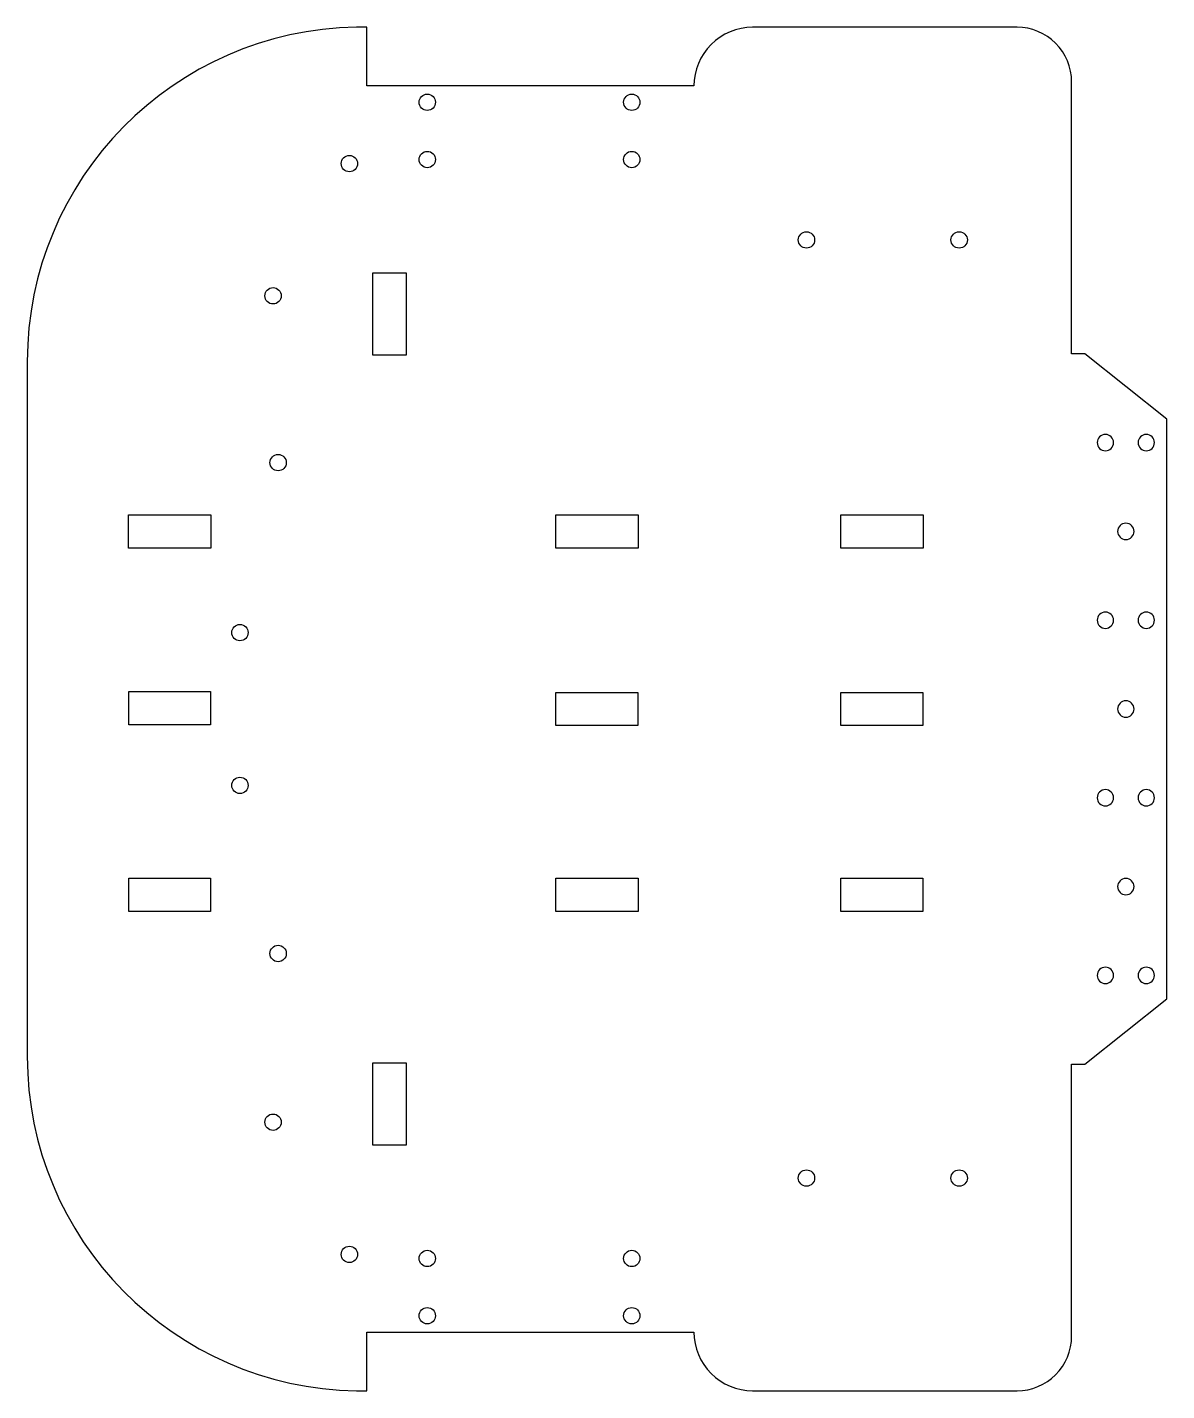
# Model space of a CAD drawing. Header units: millimetres. Extents: x -200 to 9, y -125 to 125.
import ezdxf

# ---------------------------------------------------------------- set-up
doc = ezdxf.new("R2010")
doc.units = ezdxf.units.MM
doc.layers.get('0').update_dxf_attribs({"linetype": 'CONTINUOUS'})

msp = doc.modelspace()

# ---------------------------------------------------------------- linework, layer by layer
msp.add_lwpolyline([(8.94, 53.13), (-6.06, 65.12), (-8.5, 65.12), (-8.5, 115, 0.414214), (-18.5, 125), (-67, 125, 0.414214), (-77.75, 114.25), (-137.75, 114.25), (-137.75, 125), (-139.64, 125, 0.409717), (-200, 63.7), (-200, -63.7, 0.409717), (-139.64, -125), (-137.75, -125), (-137.75, -114.25), (-77.75, -114.25, 0.414214), (-67, -125), (-18.5, -125, 0.414214), (-8.5, -115), (-8.5, -65.12), (-6.06, -65.12), (8.94, -53.13)], format="xyb", close=True)
for points in [[(-130.51, 80), (-130.51, 64.9), (-136.61, 64.9), (-136.61, 80)], [(-166.33, 35.61), (-166.33, 29.51), (-181.43, 29.51), (-181.43, 35.61)], [(-87.98, 35.61), (-87.98, 29.51), (-103.08, 29.51), (-103.08, 35.61)], [(-35.74, 35.61), (-35.74, 29.51), (-50.84, 29.51), (-50.84, 35.61)], [(-181.38, -2.92), (-181.38, 3.18), (-166.38, 3.18), (-166.38, -2.92)], [(-103.08, -3.05), (-103.08, 3.05), (-88.03, 3.05), (-88.03, -3.05)], [(-50.79, -3.05), (-50.79, 3.05), (-35.79, 3.05), (-35.79, -3.05)], [(-166.38, -31.01), (-166.38, -37.11), (-181.38, -37.11), (-181.38, -31.01)], [(-87.98, -37.11), (-103.08, -37.11), (-103.08, -31.01), (-87.98, -31.01)], [(-35.79, -31.01), (-35.79, -37.11), (-50.79, -37.11), (-50.79, -31.01)], [(-130.51, -80), (-136.61, -80), (-136.61, -64.9), (-130.51, -64.9)]]:
    msp.add_lwpolyline(points, close=True)
for centre in [(-126.65, 111.25), (-89.15, 111.25), (-140.93, 100.01), (-126.65, 100.75), (-89.15, 100.75), (-57.12, 86), (-29.12, 86), (-154.93, 75.76), (-154, 45.17), (-161, 14), (-161, -14), (-154, -44.83), (-154.93, -75.76), (-57.12, -86), (-29.12, -86), (-140.93, -100.01), (-126.65, -100.75), (-89.15, -100.75), (-126.65, -111.25), (-89.15, -111.25)]:
    msp.add_circle(centre, 1.5)
at = {"extrusion": (0, 0, -1)}
for centre in [(2.31, 48.84), (-5.19, 48.84), (-1.44, 32.56), (2.31, 16.28), (-5.19, 16.28), (-1.44, 0), (2.31, -16.28), (-5.19, -16.28), (-1.44, -32.56), (2.31, -48.84), (-5.19, -48.84)]:
    msp.add_circle(centre, 1.5, dxfattribs=at)

doc.saveas('drawing.dxf')
